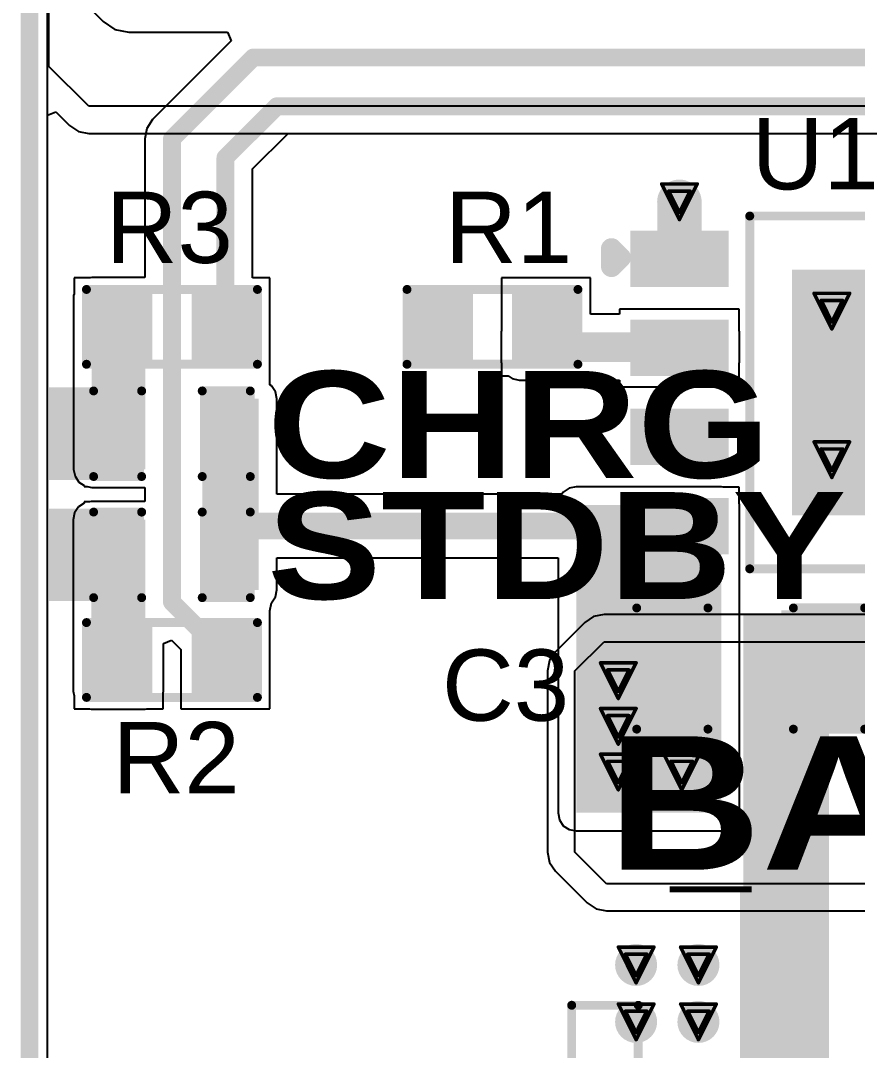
# Model space of a CAD drawing. Header units: inches. Extents: x -1 to 208, y -10 to 150.
# Drawn here: x -0.13 to 11.81, y 7.38 to 22.07 of the extents above; entities that cross this region are included whole.
import ezdxf

# ---------------------------------------------------------------- set-up
doc = ezdxf.new("R2010")
doc.units = ezdxf.units.IN
for name, color, linetype in [('Board Outline', 216, 'Continuous'), ('Bottom Layer', 5, 'Continuous'), ('Drill Drawing', 1, 'Continuous'), ('Top Layer', 1, 'Continuous'), ('Top Overlay', 2, 'Continuous'), ('Top Paste', 8, 'Continuous'), ('Top Solder', 216, 'Continuous'), ('Via Holes', 16, 'Continuous')]:
    doc.layers.add(name, color=color, linetype=linetype)
doc.styles.add('Arial', font='', dxfattribs={"height": 0.2})
doc.styles.add('Arial Black_Bold', font='', dxfattribs={"height": 0.2})
doc.styles.add('Bahnschrift_Bold', font='', dxfattribs={"height": 0.2})
doc.styles.get('Arial').set_extended_font_data('Arial')
doc.styles.get('Arial Black_Bold').set_extended_font_data('Arial Black', bold=True)
doc.styles.get('Bahnschrift_Bold').set_extended_font_data('Bahnschrift', bold=True)

# ---------------------------------------------------------------- blocks, each defined once
blk = doc.blocks.new('ESOP_8_15')
at = {"layer": 'Top Layer'}
for points in [[(-3.509, 2.205), (-2.309, 2.205), (-2.309, 1.605), (-3.509, 1.605)], [(2.309, 2.205), (3.509, 2.205), (3.509, 1.605), (2.309, 1.605)], [(-1.2, 1.65), (1.2, 1.65), (1.2, -1.65), (-1.2, -1.65)], [(-3.509, 0.935), (-2.309, 0.935), (-2.309, 0.335), (-3.509, 0.335)], [(2.309, 0.935), (3.509, 0.935), (3.509, 0.335), (2.309, 0.335)], [(-3.509, -0.335), (-2.309, -0.335), (-2.309, -0.935), (-3.509, -0.935)], [(2.309, -0.335), (3.509, -0.335), (3.509, -0.935), (2.309, -0.935)], [(-3.509, -1.605), (-2.309, -1.605), (-2.309, -2.205), (-3.509, -2.205)], [(2.309, -1.605), (3.509, -1.605), (3.509, -2.205), (2.309, -2.205)]]:
    blk.add_hatch(color=1, dxfattribs=at).paths.add_polyline_path(points)
at = {"layer": 'Top Paste'}
for points in [[(-3.509, 2.205), (-2.309, 2.205), (-2.309, 1.605), (-3.509, 1.605)], [(2.309, 2.205), (3.509, 2.205), (3.509, 1.605), (2.309, 1.605)], [(-1.2, 1.65), (1.2, 1.65), (1.2, -1.65), (-1.2, -1.65)], [(-3.509, 0.935), (-2.309, 0.935), (-2.309, 0.335), (-3.509, 0.335)], [(2.309, 0.935), (3.509, 0.935), (3.509, 0.335), (2.309, 0.335)], [(-3.509, -0.335), (-2.309, -0.335), (-2.309, -0.935), (-3.509, -0.935)], [(2.309, -0.335), (3.509, -0.335), (3.509, -0.935), (2.309, -0.935)], [(-3.509, -1.605), (-2.309, -1.605), (-2.309, -2.205), (-3.509, -2.205)], [(2.309, -1.605), (3.509, -1.605), (3.509, -2.205), (2.309, -2.205)]]:
    blk.add_hatch(color=8, dxfattribs=at).paths.add_polyline_path(points)
at = {"layer": 'Top Solder'}
for points in [[(-3.61, 2.307), (-2.207, 2.307), (-2.207, 1.503), (-3.61, 1.503)], [(2.207, 2.307), (3.61, 2.307), (3.61, 1.503), (2.207, 1.503)], [(-1.302, 1.752), (1.302, 1.752), (1.302, -1.752), (-1.302, -1.752)], [(-3.61, 1.037), (-2.207, 1.037), (-2.207, 0.233), (-3.61, 0.233)], [(2.207, 1.037), (3.61, 1.037), (3.61, 0.233), (2.207, 0.233)], [(-3.61, -0.233), (-2.207, -0.233), (-2.207, -1.037), (-3.61, -1.037)], [(2.207, -0.233), (3.61, -0.233), (3.61, -1.037), (2.207, -1.037)], [(-3.61, -1.503), (-2.207, -1.503), (-2.207, -2.307), (-3.61, -2.307)], [(2.207, -1.503), (3.61, -1.503), (3.61, -2.307), (2.207, -2.307)]]:
    blk.add_hatch(color=216, dxfattribs=at).paths.add_polyline_path(points)
at = {"layer": 'Top Overlay'}
for points, const_width in [([(-1.905, -2.515), (-1.905, 2.515)], 0.127), ([(-1.905, 2.515), (1.854, 2.515)], 0.127), ([(1.854, -2.515), (1.854, 2.515)], 0.127), ([(-3.877, 1.795), (-3.877, 2.049)], 0.3), ([(-3.877, 2.049), (-3.75, 1.922)], 0.3), ([(-3.877, 1.795), (-3.75, 1.922)], 0.3), ([(-1.905, -2.515), (1.854, -2.515)], 0.127)]:
    blk.add_lwpolyline(points, dxfattribs=dict(at, const_width=const_width))
for points, const_width in [([(-1.937, 2.515, 1), (-1.873, 2.515, 1)], 0.0635), ([(-1.937, 2.515, 1), (-1.873, 2.515, 1)], 0.0635), ([(1.822, 2.515, 1), (1.886, 2.515, 1)], 0.0635), ([(1.822, 2.515, 1), (1.886, 2.515, 1)], 0.0635), ([(-3.952, 2.049, 1), (-3.802, 2.049, 1)], 0.15), ([(-3.952, 2.049, 1), (-3.802, 2.049, 1)], 0.15), ([(-3.825, 1.922, 1), (-3.675, 1.922, 1)], 0.15), ([(-3.825, 1.922, 1), (-3.675, 1.922, 1)], 0.15), ([(-3.952, 1.795, 1), (-3.802, 1.795, 1)], 0.15), ([(-3.952, 1.795, 1), (-3.802, 1.795, 1)], 0.15), ([(-1.937, -2.515, 1), (-1.873, -2.515, 1)], 0.0635), ([(-1.937, -2.515, 1), (-1.873, -2.515, 1)], 0.0635), ([(1.822, -2.515, 1), (1.886, -2.515, 1)], 0.0635), ([(1.822, -2.515, 1), (1.886, -2.515, 1)], 0.0635)]:
    blk.add_lwpolyline(points, format="xyb", close=True, dxfattribs=dict(at, const_width=const_width))
blk = doc.blocks.new('R___0603_75')
at = {"layer": 'Top Layer'}
for points in [[(-0.381, 0.4445), (-0.381, -0.4445), (-1.143, -0.4445), (-1.143, 0.4445)], [(1.143, 0.4445), (1.143, -0.4445), (0.381, -0.4445), (0.381, 0.4445)]]:
    blk.add_hatch(color=1, dxfattribs=at).paths.add_polyline_path(points)
at = {"layer": 'Top Paste'}
for points in [[(-0.381, 0.4445), (-0.381, -0.4445), (-1.143, -0.4445), (-1.143, 0.4445)], [(1.143, 0.4445), (1.143, -0.4445), (0.381, -0.4445), (0.381, 0.4445)]]:
    blk.add_hatch(color=8, dxfattribs=at).paths.add_polyline_path(points)
at = {"layer": 'Top Solder'}
for points in [[(-0.2794, 0.5461), (-0.2794, -0.5461), (-1.2446, -0.5461), (-1.2446, 0.5461)], [(1.2446, 0.5461), (1.2446, -0.5461), (0.2794, -0.5461), (0.2794, 0.5461)]]:
    blk.add_hatch(color=216, dxfattribs=at).paths.add_polyline_path(points)
at = {"layer": 'Top Overlay', "const_width": 0.127}
for points in [[(-1.2192, 0.5334), (1.2192, 0.5334)], [(-1.2192, -0.5334), (-1.2192, 0.5334)], [(1.2192, -0.5334), (1.2192, 0.5334)], [(-1.2192, -0.5334), (1.2192, -0.5334)]]:
    blk.add_lwpolyline(points, dxfattribs=at)
at = {"layer": 'Top Overlay', "const_width": 0.0635}
for points in [[(-1.25095, 0.5334, 1), (-1.18745, 0.5334, 1)], [(-1.25095, 0.5334, 1), (-1.18745, 0.5334, 1)], [(1.18745, 0.5334, 1), (1.25095, 0.5334, 1)], [(1.18745, 0.5334, 1), (1.25095, 0.5334, 1)], [(-1.25095, -0.5334, 1), (-1.18745, -0.5334, 1)], [(-1.25095, -0.5334, 1), (-1.18745, -0.5334, 1)], [(1.18745, -0.5334, 1), (1.25095, -0.5334, 1)], [(1.18745, -0.5334, 1), (1.25095, -0.5334, 1)]]:
    blk.add_lwpolyline(points, format="xyb", close=True, dxfattribs=at)
blk = doc.blocks.new('R___0603_76')
at = {"layer": 'Top Layer'}
for points in [[(-0.381, 0.4445), (-0.381, -0.4445), (-1.143, -0.4445), (-1.143, 0.4445)], [(1.143, 0.4445), (1.143, -0.4445), (0.381, -0.4445), (0.381, 0.4445)]]:
    blk.add_hatch(color=1, dxfattribs=at).paths.add_polyline_path(points)
at = {"layer": 'Top Paste'}
for points in [[(-0.381, 0.4445), (-0.381, -0.4445), (-1.143, -0.4445), (-1.143, 0.4445)], [(1.143, 0.4445), (1.143, -0.4445), (0.381, -0.4445), (0.381, 0.4445)]]:
    blk.add_hatch(color=8, dxfattribs=at).paths.add_polyline_path(points)
at = {"layer": 'Top Solder'}
for points in [[(-0.2794, 0.5461), (-0.2794, -0.5461), (-1.2446, -0.5461), (-1.2446, 0.5461)], [(1.2446, 0.5461), (1.2446, -0.5461), (0.2794, -0.5461), (0.2794, 0.5461)]]:
    blk.add_hatch(color=216, dxfattribs=at).paths.add_polyline_path(points)
at = {"layer": 'Top Overlay', "const_width": 0.127}
for points in [[(-1.2192, 0.5334), (1.2192, 0.5334)], [(-1.2192, -0.5334), (-1.2192, 0.5334)], [(1.2192, -0.5334), (1.2192, 0.5334)], [(-1.2192, -0.5334), (1.2192, -0.5334)]]:
    blk.add_lwpolyline(points, dxfattribs=at)
at = {"layer": 'Top Overlay', "const_width": 0.0635}
for points in [[(-1.25095, 0.5334, 1), (-1.18745, 0.5334, 1)], [(-1.25095, 0.5334, 1), (-1.18745, 0.5334, 1)], [(1.18745, 0.5334, 1), (1.25095, 0.5334, 1)], [(1.18745, 0.5334, 1), (1.25095, 0.5334, 1)], [(-1.25095, -0.5334, 1), (-1.18745, -0.5334, 1)], [(-1.25095, -0.5334, 1), (-1.18745, -0.5334, 1)], [(1.18745, -0.5334, 1), (1.25095, -0.5334, 1)], [(1.18745, -0.5334, 1), (1.25095, -0.5334, 1)]]:
    blk.add_lwpolyline(points, format="xyb", close=True, dxfattribs=at)
blk = doc.blocks.new('R___0603_77')
at = {"layer": 'Top Layer'}
for points in [[(-0.381, 0.4445), (-0.381, -0.4445), (-1.143, -0.4445), (-1.143, 0.4445)], [(1.143, 0.4445), (1.143, -0.4445), (0.381, -0.4445), (0.381, 0.4445)]]:
    blk.add_hatch(color=1, dxfattribs=at).paths.add_polyline_path(points)
at = {"layer": 'Top Paste'}
for points in [[(-0.381, 0.4445), (-0.381, -0.4445), (-1.143, -0.4445), (-1.143, 0.4445)], [(1.143, 0.4445), (1.143, -0.4445), (0.381, -0.4445), (0.381, 0.4445)]]:
    blk.add_hatch(color=8, dxfattribs=at).paths.add_polyline_path(points)
at = {"layer": 'Top Solder'}
for points in [[(-0.2794, 0.5461), (-0.2794, -0.5461), (-1.2446, -0.5461), (-1.2446, 0.5461)], [(1.2446, 0.5461), (1.2446, -0.5461), (0.2794, -0.5461), (0.2794, 0.5461)]]:
    blk.add_hatch(color=216, dxfattribs=at).paths.add_polyline_path(points)
at = {"layer": 'Top Overlay', "const_width": 0.127}
for points in [[(-1.2192, 0.5334), (-1.2192, -0.5334)], [(1.2192, 0.5334), (-1.2192, 0.5334)], [(1.2192, 0.5334), (1.2192, -0.5334)], [(1.2192, -0.5334), (-1.2192, -0.5334)]]:
    blk.add_lwpolyline(points, dxfattribs=at)
at = {"layer": 'Top Overlay', "const_width": 0.0635}
for points in [[(-1.25095, 0.5334, 1), (-1.18745, 0.5334, 1)], [(-1.25095, 0.5334, 1), (-1.18745, 0.5334, 1)], [(1.18745, 0.5334, 1), (1.25095, 0.5334, 1)], [(1.18745, 0.5334, 1), (1.25095, 0.5334, 1)], [(-1.25095, -0.5334, 1), (-1.18745, -0.5334, 1)], [(-1.25095, -0.5334, 1), (-1.18745, -0.5334, 1)], [(1.18745, -0.5334, 1), (1.25095, -0.5334, 1)], [(1.18745, -0.5334, 1), (1.25095, -0.5334, 1)]]:
    blk.add_lwpolyline(points, format="xyb", close=True, dxfattribs=at)
blk = doc.blocks.new('LED_0603_82')
at = {"layer": 'Top Layer'}
for points in [[(-1, 0.5), (-0.5, 0.5), (-0.5, -0.5), (-1, -0.5)], [(0.5, 0.5), (1, 0.5), (1, -0.5), (0.5, -0.5)]]:
    blk.add_hatch(color=1, dxfattribs=at).paths.add_polyline_path(points)
at = {"layer": 'Top Overlay'}
blk.add_hatch(color=2, dxfattribs=at).paths.add_polyline_path([(1.118, -0.66), (1.753, -0.66), (1.753, 0.66), (1.118, 0.66)])
at = {"layer": 'Top Paste'}
for points in [[(-1, 0.5), (-0.5, 0.5), (-0.5, -0.5), (-1, -0.5)], [(0.5, 0.5), (1, 0.5), (1, -0.5), (0.5, -0.5)]]:
    blk.add_hatch(color=8, dxfattribs=at).paths.add_polyline_path(points)
at = {"layer": 'Top Solder'}
for points in [[(-1.102, 0.602), (-0.398, 0.602), (-0.398, -0.602), (-1.102, -0.602)], [(0.398, 0.602), (1.102, 0.602), (1.102, -0.602), (0.398, -0.602)]]:
    blk.add_hatch(color=216, dxfattribs=at).paths.add_polyline_path(points)
at = {"layer": 'Top Overlay', "const_width": 0.127}
for points in [[(-0.432, 0.61), (-1.118, 0.61)], [(-1.118, 0.61), (-1.118, -0.61)], [(1.118, 0.61), (0.432, 0.61)], [(1.118, 0.61), (1.118, -0.61)], [(-0.432, -0.61), (-1.118, -0.61)], [(1.118, -0.61), (0.432, -0.61)]]:
    blk.add_lwpolyline(points, dxfattribs=at)
at = {"layer": 'Top Overlay', "const_width": 0.0635}
for points in [[(-1.149, 0.61, 1), (-1.086, 0.61, 1)], [(-1.149, 0.61, 1), (-1.086, 0.61, 1)], [(-0.464, 0.61, 1), (-0.4, 0.61, 1)], [(0.4, 0.61, 1), (0.464, 0.61, 1)], [(1.086, 0.61, 1), (1.149, 0.61, 1)], [(1.086, 0.61, 1), (1.149, 0.61, 1)], [(-1.149, -0.61, 1), (-1.086, -0.61, 1)], [(-1.149, -0.61, 1), (-1.086, -0.61, 1)], [(-0.464, -0.61, 1), (-0.4, -0.61, 1)], [(0.4, -0.61, 1), (0.464, -0.61, 1)], [(1.086, -0.61, 1), (1.149, -0.61, 1)], [(1.086, -0.61, 1), (1.149, -0.61, 1)]]:
    blk.add_lwpolyline(points, format="xyb", close=True, dxfattribs=at)
blk = doc.blocks.new('LED_0603_83')
at = {"layer": 'Top Layer'}
for points in [[(-1, 0.5), (-0.5, 0.5), (-0.5, -0.5), (-1, -0.5)], [(0.5, 0.5), (1, 0.5), (1, -0.5), (0.5, -0.5)]]:
    blk.add_hatch(color=1, dxfattribs=at).paths.add_polyline_path(points)
at = {"layer": 'Top Overlay'}
blk.add_hatch(color=2, dxfattribs=at).paths.add_polyline_path([(1.118, -0.66), (1.753, -0.66), (1.753, 0.66), (1.118, 0.66)])
at = {"layer": 'Top Paste'}
for points in [[(-1, 0.5), (-0.5, 0.5), (-0.5, -0.5), (-1, -0.5)], [(0.5, 0.5), (1, 0.5), (1, -0.5), (0.5, -0.5)]]:
    blk.add_hatch(color=8, dxfattribs=at).paths.add_polyline_path(points)
at = {"layer": 'Top Solder'}
for points in [[(-1.102, 0.602), (-0.398, 0.602), (-0.398, -0.602), (-1.102, -0.602)], [(0.398, 0.602), (1.102, 0.602), (1.102, -0.602), (0.398, -0.602)]]:
    blk.add_hatch(color=216, dxfattribs=at).paths.add_polyline_path(points)
at = {"layer": 'Top Overlay', "const_width": 0.127}
for points in [[(-0.432, 0.61), (-1.118, 0.61)], [(-1.118, 0.61), (-1.118, -0.61)], [(1.118, 0.61), (0.432, 0.61)], [(1.118, 0.61), (1.118, -0.61)], [(-0.432, -0.61), (-1.118, -0.61)], [(1.118, -0.61), (0.432, -0.61)]]:
    blk.add_lwpolyline(points, dxfattribs=at)
at = {"layer": 'Top Overlay', "const_width": 0.0635}
for points in [[(-1.149, 0.61, 1), (-1.086, 0.61, 1)], [(-1.149, 0.61, 1), (-1.086, 0.61, 1)], [(-0.464, 0.61, 1), (-0.4, 0.61, 1)], [(0.4, 0.61, 1), (0.464, 0.61, 1)], [(1.086, 0.61, 1), (1.149, 0.61, 1)], [(1.086, 0.61, 1), (1.149, 0.61, 1)], [(-1.149, -0.61, 1), (-1.086, -0.61, 1)], [(-1.149, -0.61, 1), (-1.086, -0.61, 1)], [(-0.464, -0.61, 1), (-0.4, -0.61, 1)], [(0.4, -0.61, 1), (0.464, -0.61, 1)], [(1.086, -0.61, 1), (1.149, -0.61, 1)], [(1.086, -0.61, 1), (1.149, -0.61, 1)]]:
    blk.add_lwpolyline(points, format="xyb", close=True, dxfattribs=at)
blk = doc.blocks.new('S2B_PH_SM4_TB_LF__SN__92')
at = {"layer": 'Top Layer'}
for points in [[(-1.5, 4.825), (-0.5, 4.825), (-0.5, 1.025), (-1.5, 1.025)], [(0.5, 4.825), (1.5, 4.825), (1.5, 1.025), (0.5, 1.025)], [(-4.1, -1.225), (-2.6, -1.225), (-2.6, -4.625), (-4.1, -4.625)], [(2.6, -1.225), (4.1, -1.225), (4.1, -4.625), (2.6, -4.625)]]:
    blk.add_hatch(color=1, dxfattribs=at).paths.add_polyline_path(points)
at = {"layer": 'Top Paste'}
for points in [[(-1.5, 4.825), (-0.5, 4.825), (-0.5, 1.025), (-1.5, 1.025)], [(0.5, 4.825), (1.5, 4.825), (1.5, 1.025), (0.5, 1.025)], [(-4.1, -1.225), (-2.6, -1.225), (-2.6, -4.625), (-4.1, -4.625)], [(2.6, -1.225), (4.1, -1.225), (4.1, -4.625), (2.6, -4.625)]]:
    blk.add_hatch(color=8, dxfattribs=at).paths.add_polyline_path(points)
at = {"layer": 'Top Solder'}
for points in [[(-1.551, 4.876), (-0.449, 4.876), (-0.449, 0.974), (-1.551, 0.974)], [(0.449, 4.876), (1.551, 4.876), (1.551, 0.974), (0.449, 0.974)], [(-4.151, -1.174), (-2.549, -1.174), (-2.549, -4.676), (-4.151, -4.676)], [(2.549, -1.174), (4.151, -1.174), (4.151, -4.676), (2.549, -4.676)]]:
    blk.add_hatch(color=216, dxfattribs=at).paths.add_polyline_path(points)
at = {"layer": 'Top Overlay'}
for p, q in [((-1.27, -2.715), (-1.77, -4.115)), ((-0.77, -4.115), (-1.27, -2.715)), ((-1.77, -4.115), (-0.77, -4.115))]:
    blk.add_line(p, q, dxfattribs=at)
at = {"layer": 'Top Overlay', "const_width": 0.127}
for points in [[(-3.95, -0.994), (-3.95, 3.225)], [(-3.95, 3.224), (-3, 3.224)], [(-3, 1.649), (-3, 3.224)], [(3, 1.65), (3, 3.225)], [(3, 3.225), (3.95, 3.225)], [(3.95, -0.994), (3.95, 3.225)], [(-3, 1.649), (-1.732, 1.649)], [(-0.269, 1.65), (0.269, 1.65)], [(1.731, 1.65), (3, 1.65)], [(-2.4, -4.375), (2.4, -4.375)]]:
    blk.add_lwpolyline(points, dxfattribs=at)
at = {"layer": 'Top Overlay', "const_width": 0.0635}
for points in [[(-3.982, 3.225, 1), (-3.918, 3.225, 1)], [(-3.981, 3.224, 1), (-3.918, 3.224, 1)], [(-3.031, 3.224, 1), (-2.968, 3.224, 1)], [(-3.031, 3.224, 1), (-2.968, 3.224, 1)], [(2.968, 3.225, 1), (3.032, 3.225, 1)], [(2.968, 3.225, 1), (3.032, 3.225, 1)], [(3.918, 3.225, 1), (3.982, 3.225, 1)], [(3.918, 3.225, 1), (3.982, 3.225, 1)], [(-3.031, 1.649, 1), (-2.968, 1.649, 1)], [(-3.031, 1.649, 1), (-2.968, 1.649, 1)], [(-1.764, 1.649, 1), (-1.701, 1.649, 1)], [(-0.301, 1.65, 1), (-0.237, 1.65, 1)], [(0.237, 1.65, 1), (0.301, 1.65, 1)], [(1.699, 1.65, 1), (1.763, 1.65, 1)], [(2.968, 1.65, 1), (3.032, 1.65, 1)], [(2.968, 1.65, 1), (3.032, 1.65, 1)], [(-3.982, -0.994, 1), (-3.918, -0.994, 1)], [(3.918, -0.994, 1), (3.982, -0.994, 1)], [(-2.432, -4.375, 1), (-2.368, -4.375, 1)], [(2.368, -4.375, 1), (2.432, -4.375, 1)]]:
    blk.add_lwpolyline(points, format="xyb", close=True, dxfattribs=at)
blk = doc.blocks.new('C___0805_192')
at = {"layer": 'Top Layer'}
for points in [[(-1.524, 0.762), (-0.508, 0.762), (-0.508, -0.762), (-1.524, -0.762)], [(0.508, 0.762), (1.524, 0.762), (1.524, -0.762), (0.508, -0.762)]]:
    blk.add_hatch(color=1, dxfattribs=at).paths.add_polyline_path(points)
at = {"layer": 'Top Paste'}
for points in [[(-1.524, 0.762), (-0.508, 0.762), (-0.508, -0.762), (-1.524, -0.762)], [(0.508, 0.762), (1.524, 0.762), (1.524, -0.762), (0.508, -0.762)]]:
    blk.add_hatch(color=8, dxfattribs=at).paths.add_polyline_path(points)
at = {"layer": 'Top Solder'}
for points in [[(-1.594, 0.832), (-0.438, 0.832), (-0.438, -0.832), (-1.594, -0.832)], [(0.438, 0.832), (1.594, 0.832), (1.594, -0.832), (0.438, -0.832)]]:
    blk.add_hatch(color=216, dxfattribs=at).paths.add_polyline_path(points)
at = {"layer": 'Top Overlay', "const_width": 0.127}
for points in [[(-0.61, 0.864), (-1.626, 0.864)], [(-1.626, 0.864), (-1.626, -0.864)], [(1.626, 0.864), (0.61, 0.864)], [(1.626, 0.864), (1.626, -0.864)], [(-0.61, -0.864), (-1.626, -0.864)], [(1.626, -0.864), (0.61, -0.864)]]:
    blk.add_lwpolyline(points, dxfattribs=at)
at = {"layer": 'Top Overlay', "const_width": 0.0635}
for points in [[(-1.657, 0.864, 1), (-1.594, 0.864, 1)], [(-1.657, 0.864, 1), (-1.594, 0.864, 1)], [(-0.641, 0.864, 1), (-0.578, 0.864, 1)], [(0.578, 0.864, 1), (0.641, 0.864, 1)], [(1.594, 0.864, 1), (1.657, 0.864, 1)], [(1.594, 0.864, 1), (1.657, 0.864, 1)], [(-1.657, -0.864, 1), (-1.594, -0.864, 1)], [(-1.657, -0.864, 1), (-1.594, -0.864, 1)], [(-0.641, -0.864, 1), (-0.578, -0.864, 1)], [(0.578, -0.864, 1), (0.641, -0.864, 1)], [(1.594, -0.864, 1), (1.657, -0.864, 1)], [(1.594, -0.864, 1), (1.657, -0.864, 1)]]:
    blk.add_lwpolyline(points, format="xyb", close=True, dxfattribs=at)

msp = doc.modelspace()

# ---------------------------------------------------------------- hatches: boundary and pattern name
at = {"layer": 'Bottom Layer'}
h = msp.add_hatch(color=5, dxfattribs=at)
edge = h.paths.add_edge_path()
edge.add_arc((9.271, 19.482), 0.3, 0, 360)
h = msp.add_hatch(color=5, dxfattribs=at)
edge = h.paths.add_edge_path()
edge.add_arc((11.445, 17.923), 0.3, 0, 360)
h = msp.add_hatch(color=5, dxfattribs=at)
edge = h.paths.add_edge_path()
edge.add_arc((11.445, 15.805), 0.3, 0, 360)
h = msp.add_hatch(color=5, dxfattribs=at)
edge = h.paths.add_edge_path()
edge.add_arc((8.399, 12.654), 0.3, 0, 360)
h = msp.add_hatch(color=5, dxfattribs=at)
edge = h.paths.add_edge_path()
edge.add_arc((8.399, 12.003), 0.3, 0, 360)
h = msp.add_hatch(color=5, dxfattribs=at)
edge = h.paths.add_edge_path()
edge.add_arc((8.399, 11.352), 0.3, 0, 360)
h = msp.add_hatch(color=5, dxfattribs=at)
edge = h.paths.add_edge_path()
edge.add_arc((9.304, 11.352), 0.3, 0, 360)
h = msp.add_hatch(color=5, dxfattribs=at)
edge = h.paths.add_edge_path()
edge.add_arc((8.653, 8.601), 0.3, 0, 360)
h = msp.add_hatch(color=5, dxfattribs=at)
edge = h.paths.add_edge_path()
edge.add_arc((9.542, 8.601), 0.3, 0, 360)
h = msp.add_hatch(color=5, dxfattribs=at)
edge = h.paths.add_edge_path()
edge.add_arc((8.653, 7.789), 0.3, 0, 360)
h = msp.add_hatch(color=5, dxfattribs=at)
edge = h.paths.add_edge_path()
edge.add_arc((9.542, 7.789), 0.3, 0, 360)
at = {"layer": 'Top Layer'}
h = msp.add_hatch(color=1, dxfattribs=at)
edge = h.paths.add_edge_path()
edge.add_arc((9.271, 19.482), 0.3, 0, 360)
h = msp.add_hatch(color=1, dxfattribs=at)
edge = h.paths.add_edge_path()
edge.add_arc((11.445, 17.923), 0.3, 0, 360)
for points in [[(1.651, 18.144), (0.889, 18.144), (0.889, 15.667), (1.651, 15.667)], [(6.985, 17.2), (9.871, 17.2), (9.871, 17.623), (6.985, 17.623)], [(2.464, 13.948), (3.269, 13.948), (3.269, 16.675), (2.464, 16.675)], [(7.798, 10.77), (9.871, 10.77), (9.871, 15.159), (7.798, 15.159)], [(0.881, 12.505), (1.651, 12.505), (1.651, 14.948), (0.881, 14.948)], [(10.184, 5.826), (11.404, 5.826), (11.404, 13.589), (10.184, 13.589)], [(10.805, 12.065), (13.564, 12.065), (13.564, 13.586), (10.805, 13.586)]]:
    msp.add_hatch(color=1, dxfattribs=at).paths.add_polyline_path(points)
h = msp.add_hatch(color=1, dxfattribs=at)
edge = h.paths.add_edge_path()
edge.add_arc((11.445, 15.805), 0.3, 0, 360)
h = msp.add_hatch(color=1, dxfattribs=at)
edge = h.paths.add_edge_path()
edge.add_arc((8.399, 12.654), 0.3, 0, 360)
h = msp.add_hatch(color=1, dxfattribs=at)
edge = h.paths.add_edge_path()
edge.add_arc((8.399, 12.003), 0.3, 0, 360)
h = msp.add_hatch(color=1, dxfattribs=at)
edge = h.paths.add_edge_path()
edge.add_arc((8.399, 11.352), 0.3, 0, 360)
h = msp.add_hatch(color=1, dxfattribs=at)
edge = h.paths.add_edge_path()
edge.add_arc((9.304, 11.352), 0.3, 0, 360)
h = msp.add_hatch(color=1, dxfattribs=at)
edge = h.paths.add_edge_path()
edge.add_arc((8.653, 8.601), 0.3, 0, 360)
h = msp.add_hatch(color=1, dxfattribs=at)
edge = h.paths.add_edge_path()
edge.add_arc((9.542, 8.601), 0.3, 0, 360)
h = msp.add_hatch(color=1, dxfattribs=at)
edge = h.paths.add_edge_path()
edge.add_arc((8.653, 7.789), 0.3, 0, 360)
h = msp.add_hatch(color=1, dxfattribs=at)
edge = h.paths.add_edge_path()
edge.add_arc((9.542, 7.789), 0.3, 0, 360)
at = {"layer": 'Via Holes'}
h = msp.add_hatch(color=7, dxfattribs=at)
edge = h.paths.add_edge_path()
edge.add_arc((9.271, 19.482), 0.15, 0, 360)
h = msp.add_hatch(color=7, dxfattribs=at)
edge = h.paths.add_edge_path()
edge.add_arc((11.445, 17.923), 0.15, 0, 360)
h = msp.add_hatch(color=7, dxfattribs=at)
edge = h.paths.add_edge_path()
edge.add_arc((11.445, 15.805), 0.15, 0, 360)
h = msp.add_hatch(color=7, dxfattribs=at)
edge = h.paths.add_edge_path()
edge.add_arc((8.399, 12.654), 0.15, 0, 360)
h = msp.add_hatch(color=7, dxfattribs=at)
edge = h.paths.add_edge_path()
edge.add_arc((8.399, 12.003), 0.15, 0, 360)
h = msp.add_hatch(color=7, dxfattribs=at)
edge = h.paths.add_edge_path()
edge.add_arc((8.399, 11.352), 0.15, 0, 360)
h = msp.add_hatch(color=7, dxfattribs=at)
edge = h.paths.add_edge_path()
edge.add_arc((9.304, 11.352), 0.15, 0, 360)
h = msp.add_hatch(color=7, dxfattribs=at)
edge = h.paths.add_edge_path()
edge.add_arc((8.653, 8.601), 0.15, 0, 360)
h = msp.add_hatch(color=7, dxfattribs=at)
edge = h.paths.add_edge_path()
edge.add_arc((9.542, 8.601), 0.15, 0, 360)
h = msp.add_hatch(color=7, dxfattribs=at)
edge = h.paths.add_edge_path()
edge.add_arc((8.653, 7.789), 0.15, 0, 360)
h = msp.add_hatch(color=7, dxfattribs=at)
edge = h.paths.add_edge_path()
edge.add_arc((9.542, 7.789), 0.15, 0, 360)

# ---------------------------------------------------------------- linework, layer by layer
at = {"layer": 'Board Outline', "const_width": 0.254}
msp.add_lwpolyline([(0, 1.2), (0, 73.8)], dxfattribs=at)
at = {"layer": 'Bottom Layer'}
for p, q in [((0.277, 21.412), (0.277, 70.387)), ((0.845, 20.844), (0.277, 21.412)), ((0.259, 20.715), (0.376, 20.764)), ((0.259, 4.259), (0.259, 20.715)), ((0.376, 20.764), (0.571, 20.569)), ((17.514, 20.844), (0.845, 20.844)), ((0.571, 20.569), (0.697, 20.485)), ((0.697, 20.485), (0.845, 20.456)), ((0.845, 20.456), (15.057, 20.456)), ((8.046, 13.567), (7.92, 13.483)), ((8.195, 13.596), (8.046, 13.567)), ((14.8, 13.596), (8.195, 13.596)), ((7.92, 13.483), (7.504, 13.066)), ((7.778, 12.792), (8.195, 13.208)), ((8.195, 13.208), (14.961, 13.208)), ((7.419, 12.94), (7.39, 12.792)), ((7.504, 13.066), (7.419, 12.94)), ((7.39, 12.792), (7.39, 10.211)), ((7.778, 10.211), (7.778, 12.792)), ((7.39, 10.211), (7.419, 10.062)), ((8.23, 9.759), (7.778, 10.211)), ((7.419, 10.062), (7.504, 9.936)), ((7.504, 9.936), (7.955, 9.485)), ((48.323, 9.759), (8.23, 9.759)), ((7.955, 9.485), (8.081, 9.401)), ((8.081, 9.401), (8.23, 9.371)), ((8.23, 9.371), (38.241, 9.371))]:
    msp.add_line(p, q, dxfattribs=at)
at = {"layer": 'Drill Drawing', "const_width": 0.0508}
for points in [[(9.017, 19.736), (9.525, 19.736)], [(9.017, 19.736), (9.271, 19.228)], [(9.271, 19.228), (9.525, 19.736)], [(9.119, 19.634), (9.423, 19.634)], [(9.119, 19.634), (9.271, 19.329)], [(9.271, 19.329), (9.423, 19.634)], [(11.191, 18.177), (11.699, 18.177)], [(11.191, 18.177), (11.445, 17.669)], [(11.293, 18.075), (11.598, 18.075)], [(11.293, 18.075), (11.445, 17.77)], [(11.445, 17.669), (11.699, 18.177)], [(11.445, 17.77), (11.598, 18.075)], [(11.191, 16.059), (11.699, 16.059)], [(11.191, 16.059), (11.445, 15.551)], [(11.445, 15.551), (11.699, 16.059)], [(11.293, 15.958), (11.598, 15.958)], [(11.293, 15.958), (11.445, 15.653)], [(11.445, 15.653), (11.598, 15.958)], [(8.145, 12.908), (8.653, 12.908)], [(8.145, 12.908), (8.399, 12.4)], [(8.399, 12.4), (8.653, 12.908)], [(8.247, 12.807), (8.552, 12.807)], [(8.247, 12.807), (8.399, 12.502)], [(8.399, 12.502), (8.552, 12.807)], [(8.145, 12.257), (8.653, 12.257)], [(8.145, 12.257), (8.399, 11.749)], [(8.399, 11.749), (8.653, 12.257)], [(8.247, 12.156), (8.552, 12.156)], [(8.247, 12.156), (8.399, 11.851)], [(8.399, 11.851), (8.552, 12.156)], [(8.145, 11.606), (8.653, 11.606)], [(8.145, 11.606), (8.399, 11.098)], [(8.399, 11.098), (8.653, 11.606)], [(9.05, 11.606), (9.558, 11.606)], [(9.05, 11.606), (9.304, 11.098)], [(9.304, 11.098), (9.558, 11.606)], [(8.247, 11.504), (8.552, 11.504)], [(8.247, 11.504), (8.399, 11.2)], [(8.399, 11.2), (8.552, 11.504)], [(9.152, 11.504), (9.457, 11.504)], [(9.152, 11.504), (9.304, 11.2)], [(9.304, 11.2), (9.457, 11.504)], [(8.399, 8.855), (8.907, 8.855)], [(8.399, 8.855), (8.653, 8.347)], [(8.653, 8.347), (8.907, 8.855)], [(9.288, 8.855), (9.796, 8.855)], [(9.288, 8.855), (9.542, 8.347)], [(9.542, 8.347), (9.796, 8.855)], [(8.5, 8.754), (8.805, 8.754)], [(8.5, 8.754), (8.653, 8.449)], [(8.653, 8.449), (8.805, 8.754)], [(9.389, 8.754), (9.694, 8.754)], [(9.389, 8.754), (9.542, 8.449)], [(9.542, 8.449), (9.694, 8.754)], [(8.399, 8.043), (8.907, 8.043)], [(8.399, 8.043), (8.653, 7.535)], [(8.5, 7.941), (8.805, 7.941)], [(8.5, 7.941), (8.653, 7.636)], [(8.653, 7.535), (8.907, 8.043)], [(8.653, 7.636), (8.805, 7.941)], [(9.288, 8.043), (9.796, 8.043)], [(9.288, 8.043), (9.542, 7.535)], [(9.389, 7.941), (9.694, 7.941)], [(9.389, 7.941), (9.542, 7.636)], [(9.542, 7.535), (9.796, 8.043)], [(9.542, 7.636), (9.694, 7.941)]]:
    msp.add_lwpolyline(points, dxfattribs=at)
at = {"layer": 'Drill Drawing', "const_width": 0.0254}
for points in [[(9.004, 19.736, 1), (9.03, 19.736, 1)], [(9.004, 19.736, 1), (9.03, 19.736, 1)], [(9.512, 19.736, 1), (9.538, 19.736, 1)], [(9.512, 19.736, 1), (9.538, 19.736, 1)], [(9.106, 19.634, 1), (9.131, 19.634, 1)], [(9.106, 19.634, 1), (9.131, 19.634, 1)], [(9.411, 19.634, 1), (9.436, 19.634, 1)], [(9.411, 19.634, 1), (9.436, 19.634, 1)], [(9.258, 19.329, 1), (9.284, 19.329, 1)], [(9.258, 19.329, 1), (9.284, 19.329, 1)], [(9.258, 19.228, 1), (9.284, 19.228, 1)], [(9.258, 19.228, 1), (9.284, 19.228, 1)], [(11.179, 18.177, 1), (11.204, 18.177, 1)], [(11.179, 18.177, 1), (11.204, 18.177, 1)], [(11.28, 18.075, 1), (11.306, 18.075, 1)], [(11.28, 18.075, 1), (11.306, 18.075, 1)], [(11.585, 18.075, 1), (11.61, 18.075, 1)], [(11.585, 18.075, 1), (11.61, 18.075, 1)], [(11.687, 18.177, 1), (11.712, 18.177, 1)], [(11.687, 18.177, 1), (11.712, 18.177, 1)], [(11.433, 17.77, 1), (11.458, 17.77, 1)], [(11.433, 17.77, 1), (11.458, 17.77, 1)], [(11.433, 17.669, 1), (11.458, 17.669, 1)], [(11.433, 17.669, 1), (11.458, 17.669, 1)], [(11.179, 16.059, 1), (11.204, 16.059, 1)], [(11.179, 16.059, 1), (11.204, 16.059, 1)], [(11.687, 16.059, 1), (11.712, 16.059, 1)], [(11.687, 16.059, 1), (11.712, 16.059, 1)], [(11.28, 15.958, 1), (11.306, 15.958, 1)], [(11.28, 15.958, 1), (11.306, 15.958, 1)], [(11.585, 15.958, 1), (11.61, 15.958, 1)], [(11.585, 15.958, 1), (11.61, 15.958, 1)], [(11.433, 15.653, 1), (11.458, 15.653, 1)], [(11.433, 15.653, 1), (11.458, 15.653, 1)], [(11.433, 15.551, 1), (11.458, 15.551, 1)], [(11.433, 15.551, 1), (11.458, 15.551, 1)], [(8.133, 12.908, 1), (8.158, 12.908, 1)], [(8.133, 12.908, 1), (8.158, 12.908, 1)], [(8.641, 12.908, 1), (8.666, 12.908, 1)], [(8.641, 12.908, 1), (8.666, 12.908, 1)], [(8.234, 12.807, 1), (8.26, 12.807, 1)], [(8.234, 12.807, 1), (8.26, 12.807, 1)], [(8.539, 12.807, 1), (8.564, 12.807, 1)], [(8.539, 12.807, 1), (8.564, 12.807, 1)], [(8.387, 12.502, 1), (8.412, 12.502, 1)], [(8.387, 12.502, 1), (8.412, 12.502, 1)], [(8.387, 12.4, 1), (8.412, 12.4, 1)], [(8.387, 12.4, 1), (8.412, 12.4, 1)], [(8.133, 12.257, 1), (8.158, 12.257, 1)], [(8.133, 12.257, 1), (8.158, 12.257, 1)], [(8.641, 12.257, 1), (8.666, 12.257, 1)], [(8.641, 12.257, 1), (8.666, 12.257, 1)], [(8.234, 12.156, 1), (8.26, 12.156, 1)], [(8.234, 12.156, 1), (8.26, 12.156, 1)], [(8.539, 12.156, 1), (8.564, 12.156, 1)], [(8.539, 12.156, 1), (8.564, 12.156, 1)], [(8.387, 11.851, 1), (8.412, 11.851, 1)], [(8.387, 11.851, 1), (8.412, 11.851, 1)], [(8.387, 11.749, 1), (8.412, 11.749, 1)], [(8.387, 11.749, 1), (8.412, 11.749, 1)], [(8.133, 11.606, 1), (8.158, 11.606, 1)], [(8.133, 11.606, 1), (8.158, 11.606, 1)], [(8.641, 11.606, 1), (8.666, 11.606, 1)], [(8.641, 11.606, 1), (8.666, 11.606, 1)], [(9.038, 11.606, 1), (9.063, 11.606, 1)], [(9.038, 11.606, 1), (9.063, 11.606, 1)], [(9.546, 11.606, 1), (9.571, 11.606, 1)], [(9.546, 11.606, 1), (9.571, 11.606, 1)], [(8.234, 11.504, 1), (8.26, 11.504, 1)], [(8.234, 11.504, 1), (8.26, 11.504, 1)], [(8.539, 11.504, 1), (8.564, 11.504, 1)], [(8.539, 11.504, 1), (8.564, 11.504, 1)], [(9.139, 11.504, 1), (9.165, 11.504, 1)], [(9.139, 11.504, 1), (9.165, 11.504, 1)], [(9.444, 11.504, 1), (9.469, 11.504, 1)], [(9.444, 11.504, 1), (9.469, 11.504, 1)], [(8.387, 11.2, 1), (8.412, 11.2, 1)], [(8.387, 11.2, 1), (8.412, 11.2, 1)], [(9.292, 11.2, 1), (9.317, 11.2, 1)], [(9.292, 11.2, 1), (9.317, 11.2, 1)], [(8.387, 11.098, 1), (8.412, 11.098, 1)], [(8.387, 11.098, 1), (8.412, 11.098, 1)], [(9.292, 11.098, 1), (9.317, 11.098, 1)], [(9.292, 11.098, 1), (9.317, 11.098, 1)], [(8.386, 8.855, 1), (8.412, 8.855, 1)], [(8.386, 8.855, 1), (8.412, 8.855, 1)], [(8.894, 8.855, 1), (8.92, 8.855, 1)], [(8.894, 8.855, 1), (8.92, 8.855, 1)], [(9.275, 8.855, 1), (9.301, 8.855, 1)], [(9.275, 8.855, 1), (9.301, 8.855, 1)], [(9.783, 8.855, 1), (9.809, 8.855, 1)], [(9.783, 8.855, 1), (9.809, 8.855, 1)], [(8.488, 8.754, 1), (8.513, 8.754, 1)], [(8.488, 8.754, 1), (8.513, 8.754, 1)], [(8.793, 8.754, 1), (8.818, 8.754, 1)], [(8.793, 8.754, 1), (8.818, 8.754, 1)], [(9.377, 8.754, 1), (9.402, 8.754, 1)], [(9.377, 8.754, 1), (9.402, 8.754, 1)], [(9.682, 8.754, 1), (9.707, 8.754, 1)], [(9.682, 8.754, 1), (9.707, 8.754, 1)], [(8.64, 8.449, 1), (8.666, 8.449, 1)], [(8.64, 8.449, 1), (8.666, 8.449, 1)], [(8.64, 8.347, 1), (8.666, 8.347, 1)], [(8.64, 8.347, 1), (8.666, 8.347, 1)], [(9.529, 8.449, 1), (9.555, 8.449, 1)], [(9.529, 8.449, 1), (9.555, 8.449, 1)], [(9.529, 8.347, 1), (9.555, 8.347, 1)], [(9.529, 8.347, 1), (9.555, 8.347, 1)], [(8.386, 8.043, 1), (8.412, 8.043, 1)], [(8.386, 8.043, 1), (8.412, 8.043, 1)], [(8.488, 7.941, 1), (8.513, 7.941, 1)], [(8.488, 7.941, 1), (8.513, 7.941, 1)], [(8.793, 7.941, 1), (8.818, 7.941, 1)], [(8.793, 7.941, 1), (8.818, 7.941, 1)], [(8.894, 8.043, 1), (8.92, 8.043, 1)], [(8.894, 8.043, 1), (8.92, 8.043, 1)], [(9.275, 8.043, 1), (9.301, 8.043, 1)], [(9.275, 8.043, 1), (9.301, 8.043, 1)], [(9.377, 7.941, 1), (9.402, 7.941, 1)], [(9.377, 7.941, 1), (9.402, 7.941, 1)], [(9.682, 7.941, 1), (9.707, 7.941, 1)], [(9.682, 7.941, 1), (9.707, 7.941, 1)], [(9.783, 8.043, 1), (9.809, 8.043, 1)], [(9.783, 8.043, 1), (9.809, 8.043, 1)], [(8.64, 7.636, 1), (8.666, 7.636, 1)], [(8.64, 7.636, 1), (8.666, 7.636, 1)], [(9.529, 7.636, 1), (9.555, 7.636, 1)], [(9.529, 7.636, 1), (9.555, 7.636, 1)], [(8.64, 7.535, 1), (8.666, 7.535, 1)], [(8.64, 7.535, 1), (8.666, 7.535, 1)], [(9.529, 7.535, 1), (9.555, 7.535, 1)], [(9.529, 7.535, 1), (9.555, 7.535, 1)]]:
    msp.add_lwpolyline(points, format="xyb", close=True, dxfattribs=at)
at = {"layer": 'Top Layer'}
for p, q in [((0.259, 4.259), (0.259, 22.706)), ((0.442, 22.662), (1.05, 22.053)), ((1.05, 22.053), (1.218, 21.941)), ((1.218, 21.941), (1.416, 21.902)), ((1.416, 21.902), (2.826, 21.902)), ((2.826, 21.902), (2.878, 21.775)), ((2.878, 21.775), (1.757, 20.654)), ((1.757, 20.654), (1.673, 20.528)), ((1.673, 20.528), (1.644, 20.379)), ((3.182, 19.95), (3.689, 20.456)), ((3.689, 20.456), (14.124, 20.456)), ((1.644, 20.379), (1.644, 18.403)), ((3.182, 18.398), (3.182, 19.95)), ((0.864, 18.398), (0.635, 18.398)), ((0.635, 18.398), (0.635, 18.169)), ((0.889, 18.403), (0.864, 18.398)), ((1.644, 18.403), (0.889, 18.403)), ((3.429, 18.398), (3.182, 18.398)), ((3.429, 17.001), (3.429, 18.398)), ((8.001, 18.397), (6.731, 18.397)), ((6.731, 18.397), (6.731, 17.649)), ((8.001, 17.882), (8.001, 18.397)), ((0.635, 18.169), (0.63, 18.144)), ((0.63, 18.144), (0.63, 15.667)), ((10.125, 17.953), (8.417, 17.953)), ((8.417, 17.953), (8.417, 17.882)), ((10.125, 17.649), (10.125, 17.953)), ((8.417, 17.882), (8.001, 17.882)), ((6.731, 17.649), (6.726, 17.623)), ((6.726, 17.623), (6.726, 17.2)), ((10.13, 17.623), (10.125, 17.649)), ((10.13, 17.2), (10.13, 17.623)), ((6.726, 17.2), (6.731, 17.175)), ((10.125, 17.175), (10.13, 17.2)), ((6.731, 17.175), (6.731, 17)), ((10.125, 16.845), (10.125, 17.175)), ((3.429, 16.874), (3.429, 17.001)), ((3.429, 17.001), (3.429, 17.001)), ((6.731, 17), (6.826, 17)), ((6.826, 17), (6.886, 16.961)), ((6.886, 16.961), (6.985, 16.941)), ((6.985, 16.941), (8.417, 16.941)), ((8.417, 16.941), (8.417, 16.845)), ((3.452, 16.858), (3.429, 16.874)), ((3.508, 16.774), (3.452, 16.858)), ((3.528, 16.675), (3.508, 16.774)), ((8.417, 16.845), (10.125, 16.845)), ((3.528, 15.312), (3.528, 16.675)), ((0.63, 15.667), (0.65, 15.568)), ((0.65, 15.568), (0.706, 15.484)), ((0.706, 15.484), (0.778, 15.436)), ((0.778, 15.436), (0.778, 15.421)), ((0.778, 15.421), (0.824, 15.421)), ((0.824, 15.421), (0.889, 15.408)), ((7.798, 15.418), (7.698, 15.398)), ((9.871, 15.418), (7.798, 15.418)), ((9.896, 15.413), (9.871, 15.418)), ((0.889, 15.408), (1.644, 15.408)), ((1.644, 15.408), (1.644, 15.207)), ((7.594, 15.312), (3.528, 15.312)), ((7.614, 15.342), (7.594, 15.312)), ((7.698, 15.398), (7.614, 15.342)), ((10.125, 15.413), (9.896, 15.413)), ((10.125, 15.184), (10.125, 15.413)), ((0.698, 15.131), (0.642, 15.047)), ((0.778, 15.185), (0.698, 15.131)), ((0.856, 15.202), (0.778, 15.202)), ((0.778, 15.202), (0.778, 15.185)), ((0.881, 15.207), (0.856, 15.202)), ((1.644, 15.207), (0.881, 15.207)), ((10.13, 15.159), (10.125, 15.184)), ((10.13, 10.77), (10.13, 15.159)), ((0.642, 15.047), (0.622, 14.948)), ((0.622, 14.948), (0.622, 12.505)), ((3.528, 13.948), (3.528, 14.406)), ((3.528, 14.406), (7.539, 14.406)), ((7.539, 14.406), (7.539, 10.77)), ((3.452, 13.765), (3.508, 13.849)), ((3.508, 13.849), (3.528, 13.948)), ((3.429, 13.648), (3.452, 13.765)), ((3.429, 12.251), (3.429, 13.648)), ((3.429, 13.648), (3.429, 13.648)), ((3.429, 13.648), (3.429, 13.648)), ((3.429, 13.648), (3.429, 13.648)), ((1.91, 13.182), (2.027, 13.23)), ((2.027, 13.23), (2.159, 13.098)), ((1.91, 12.505), (1.91, 13.182)), ((2.159, 13.098), (2.159, 12.251)), ((0.622, 12.505), (0.635, 12.44)), ((1.905, 12.48), (1.91, 12.505)), ((0.635, 12.44), (0.635, 12.251)), ((1.905, 12.251), (1.905, 12.48)), ((0.635, 12.251), (0.856, 12.251)), ((0.856, 12.251), (0.881, 12.246)), ((0.881, 12.246), (1.651, 12.246)), ((1.651, 12.246), (1.676, 12.251)), ((1.676, 12.251), (1.905, 12.251)), ((2.159, 12.251), (3.429, 12.251)), ((7.539, 10.77), (7.558, 10.67)), ((10.11, 10.67), (10.13, 10.77)), ((7.558, 10.67), (7.614, 10.586)), ((7.614, 10.586), (7.698, 10.53)), ((9.97, 10.53), (10.054, 10.586)), ((10.054, 10.586), (10.11, 10.67)), ((7.698, 10.53), (7.798, 10.511)), ((7.798, 10.511), (9.871, 10.511)), ((9.871, 10.511), (9.97, 10.53))]:
    msp.add_line(p, q, dxfattribs=at)
for points, const_width in [([(2.032, 20.379), (3.193, 21.54)], 0.254), ([(3.193, 21.54), (17.174, 21.54)], 0.254), ([(2.794, 20.111), (3.528, 20.844)], 0.254), ([(3.528, 20.844), (16.861, 20.844)], 0.254), ([(2.032, 13.775), (2.032, 20.379)], 0.254), ([(2.794, 17.699), (2.794, 20.111)], 0.254), ([(9.271, 18.745), (9.271, 19.482)], 0.635), ([(2.782, 14.859), (9.271, 14.859)], 0.381), ([(2.032, 13.775), (2.794, 13.013)], 0.254), ([(2.794, 12.949), (2.794, 13.013)], 0.254), ([(8.141, 12.827), (9.271, 12.827)], 0.254)]:
    msp.add_lwpolyline(points, dxfattribs=dict(at, const_width=const_width))
for points, const_width in [([(3.13, 21.54, 1), (3.257, 21.54, 1)], 0.127), ([(3.13, 21.54, 1), (3.257, 21.54, 1)], 0.127), ([(3.464, 20.844, 1), (3.591, 20.844, 1)], 0.127), ([(3.464, 20.844, 1), (3.591, 20.844, 1)], 0.127), ([(1.968, 20.379, 1), (2.095, 20.379, 1)], 0.127), ([(1.968, 20.379, 1), (2.095, 20.379, 1)], 0.127), ([(2.731, 20.111, 1), (2.857, 20.111, 1)], 0.127), ([(2.731, 20.111, 1), (2.857, 20.111, 1)], 0.127), ([(9.112, 19.482, 1), (9.429, 19.482, 1)], 0.318), ([(9.112, 18.745, 1), (9.429, 18.745, 1)], 0.318), ([(2.731, 17.699, 1), (2.857, 17.699, 1)], 0.127), ([(2.687, 14.859, 1), (2.877, 14.859, 1)], 0.191), ([(9.175, 14.859, 1), (9.366, 14.859, 1)], 0.191), ([(1.968, 13.775, 1), (2.095, 13.775, 1)], 0.127), ([(1.968, 13.775, 1), (2.095, 13.775, 1)], 0.127), ([(2.731, 13.013, 1), (2.857, 13.013, 1)], 0.127), ([(2.731, 13.013, 1), (2.857, 13.013, 1)], 0.127), ([(2.731, 12.949, 1), (2.857, 12.949, 1)], 0.127), ([(8.077, 12.827, 1), (8.204, 12.827, 1)], 0.127), ([(9.207, 12.827, 1), (9.334, 12.827, 1)], 0.127)]:
    msp.add_lwpolyline(points, format="xyb", close=True, dxfattribs=dict(at, const_width=const_width))

# ---------------------------------------------------------------- block references
for name, p in [('ESOP_8_15', (12.179, 16.764)), ('R___0603_75', (2.032, 17.699)), ('R___0603_76', (2.032, 12.949)), ('S2B_PH_SM4_TB_LF__SN__92', (11.684, 4.801))]:
    msp.add_blockref(name, p)
at = {"rotation": 180}
for name, p in [('R___0603_77', (6.604, 17.699)), ('LED_0603_83', (2.032, 16.175)), ('LED_0603_82', (2.032, 14.448)), ('C___0805_192', (10.287, 12.827))]:
    msp.add_blockref(name, p, dxfattribs=at)

# ---------------------------------------------------------------- texts
at = {"layer": 'Top Overlay', "style": 'Arial'}
for s, p in [('U1', (10.302, 19.659)), ('R3', (1.087, 18.61)), ('R1', (5.927, 18.61)), ('C3', (5.884, 12.083)), ('R2', (1.186, 11.049))]:
    msp.add_text(s, height=1.016, dxfattribs=at).set_placement(p)
at = {"layer": 'Top Overlay'}
for s, height, rotation, style, p in [('CHRG', 1.524, 360, 'Arial Black_Bold', (3.392, 15.545)), ('STDBY', 1.524, 360, 'Arial Black_Bold', (3.392, 13.818)), ('BATTERY', 1.905, 360, 'Arial Black_Bold', (8.242, 9.957)), ('_', 1.524, 180, 'Bahnschrift_Bold', (10.283, 9.45))]:
    msp.add_text(s, height=height, rotation=rotation, dxfattribs=dict(at, style=style)).set_placement(p)

doc.saveas('drawing.dxf')
